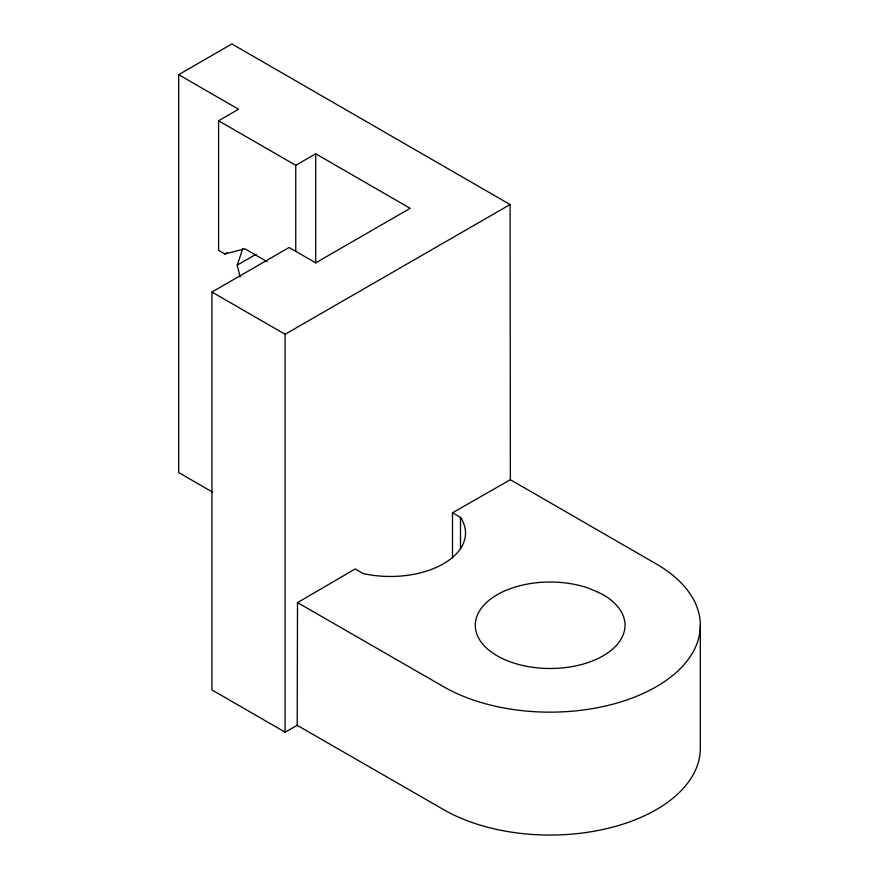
<?xml version="1.0" encoding="UTF-8"?>
<svg xmlns="http://www.w3.org/2000/svg" width="879" height="879" viewBox="0 0 879 879"><rect width="100%" height="100%" fill="white"/><g stroke="black" fill="none" stroke-linecap="round" stroke-linejoin="round"><path stroke-width="1.32" d="M700.321 625.452L700.321 748.348A150.375 86.812 0 0 1 607.312 828.49A150.375 86.812 0 0 1 443.477 809.537L297.212 725.34L297.509 602.609L355.215 568.955L363.192 573.569A75.264 43.456 0 0 0 443.477 563.747A75.264 43.456 0 0 0 460.486 517.39L452.498 512.787L452.498 557.846M240.077 276.973L237.22 265.161L242.725 248.779M212.718 492.207L178.679 472.55L178.679 74.671L231.891 43.95L510.084 204.554L510.369 479.714L656.426 564.032A150.375 86.812 0 0 1 656.141 686.807A150.375 86.812 0 0 1 443.477 686.642L297.509 602.609M267.15 261.667L244.834 248.779L224.881 253.998L218.585 250.361L218.585 120.764L238.55 109.238L178.679 74.671M218.585 120.764L295.751 165.307L315.704 153.792L410.163 208.323L315.704 262.854L289.103 247.493L211.938 292.048L211.938 689.927L285.104 732.163L297.212 725.34M224.881 253.998L227.232 252.647M237.22 265.161L256.141 254.24M211.938 292.048L285.104 334.284L510.084 204.554M452.498 512.787L510.369 479.714M460.486 517.39L460.486 548.804M315.704 153.792L315.704 262.931M295.751 165.307L295.751 251.262M285.104 334.284L285.104 732.163M596.687 591.6L587.721 587.864A74.88 43.236 0 0 0 475.572 621.409A74.88 43.236 0 0 0 575.613 665.919A74.88 43.236 0 0 0 603.203 594.753L596.687 591.6"/></g></svg>
